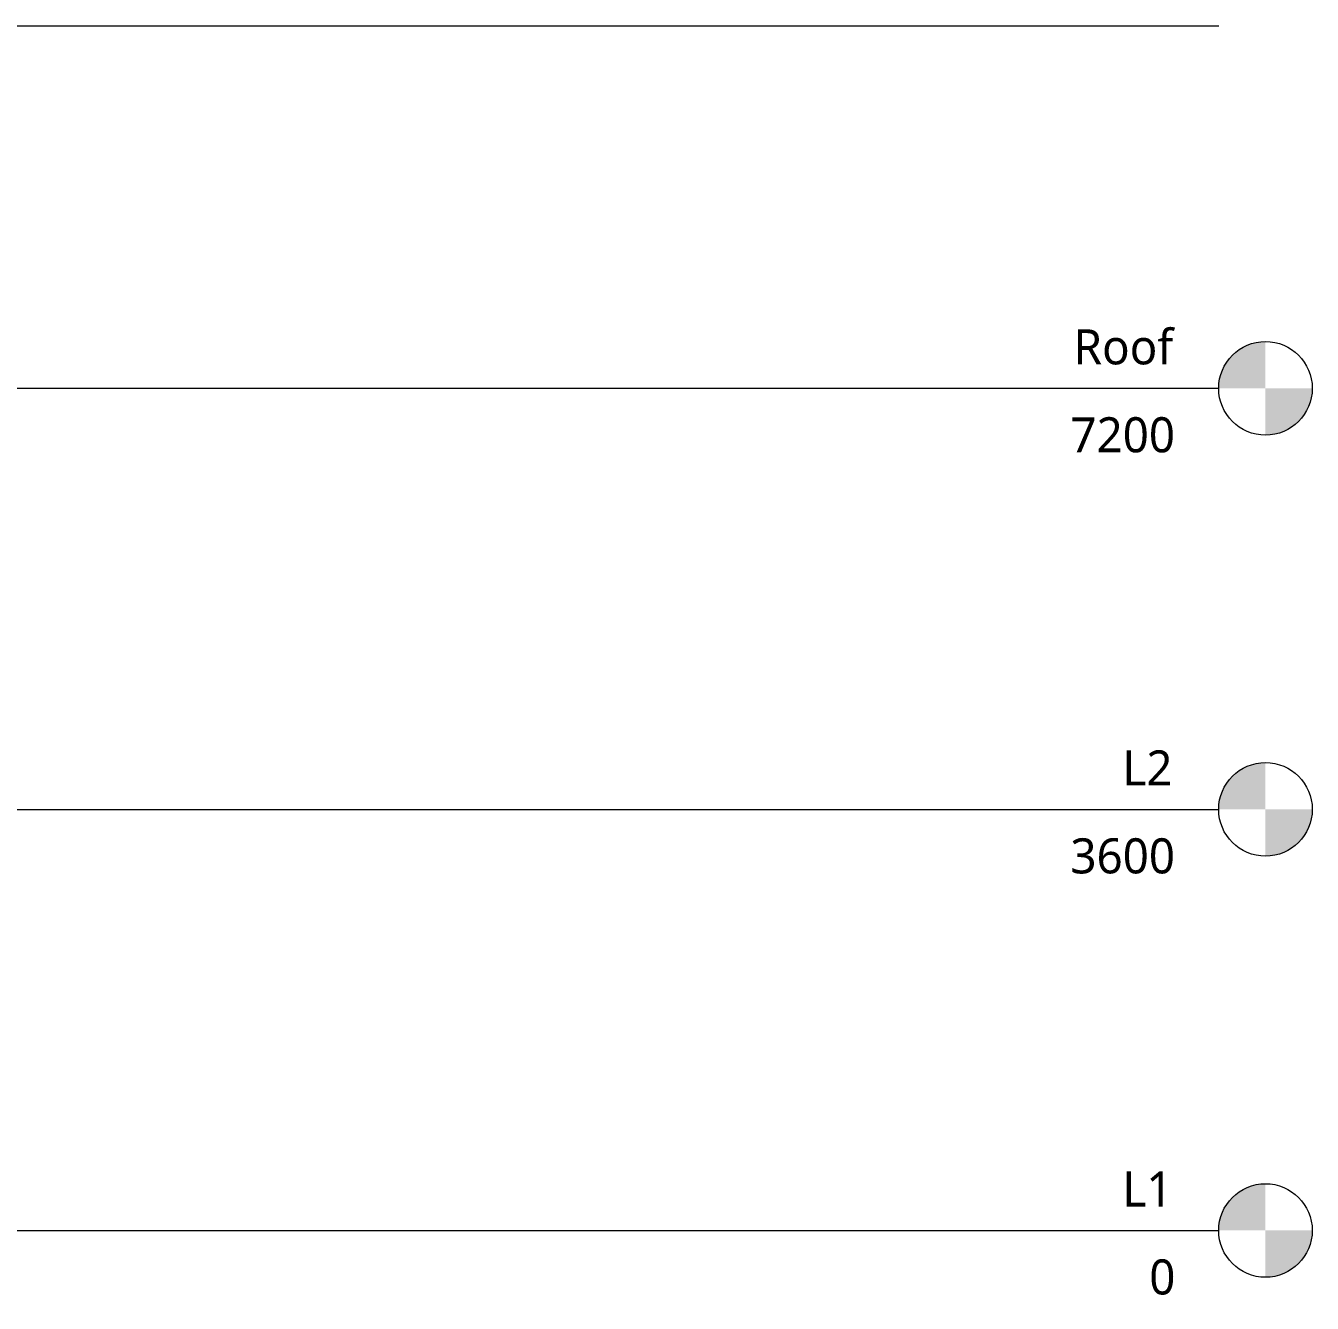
# Model space of a CAD drawing. Header units: millimetres. Extents: x -18254 to 14487, y -2297 to 13088.
# Drawn here: x 3488 to 14487, y -622 to 10300 of the extents above; entities that cross this region are included whole.
import ezdxf

# ---------------------------------------------------------------- set-up
doc = ezdxf.new("R2010")
doc.units = ezdxf.units.MM
doc.layers.add('Line', color=250, linetype='Continuous', lineweight=15)
doc.styles.add('Trebuchet MS', font='trebuc.ttf', dxfattribs={"height": 299.9999999999997})

# ---------------------------------------------------------------- blocks, each defined once
blk = doc.blocks.new('Level - M_Level Head - Circle-50818-Section 3')
at = {"layer": 'Line', "lineweight": 9}
h = blk.add_hatch(color=256, dxfattribs=at)
edge = h.paths.add_edge_path()
edge.add_line((14086.94434390444, 1.288203209421295e-12), (13686.94434390444, 1.288203209421295e-12))
edge.add_arc((14086.94434390444, -1.394048223685772e-13), 399.9999999999994, 90.00000000000028, 180.0000000000002, ccw=False)
edge.add_line((14086.94434390444, 399.9999999999997), (14086.94434390444, 1.307398633798584e-12))
h = blk.add_hatch(color=256, dxfattribs=at)
edge = h.paths.add_edge_path()
edge.add_line((14086.94434390444, -399.9999999999997), (14086.94434390444, -2.614797267597169e-12))
edge.add_line((14086.94434390444, -2.590844205840879e-12), (14486.94434390444, -2.590844205840879e-12))
edge.add_arc((14086.94434390444, -1.586231146433191e-13), 399.9999999999991, 269.99999999999994, 359.9999999999998, ccw=False)
blk.add_circle((14086.94434390444, 0), 400, dxfattribs=at)

msp = doc.modelspace()

# ---------------------------------------------------------------- linework, layer by layer
at = {"lineweight": 9}
for p, q in [((-18254.32625076003, 10300.00000000018), (13686.94434390445, 10300.00000000018)), ((-18254.32625076003, 7199.999999999877), (13686.94434390445, 7200.000000000094)), ((-18254.32625076003, 3599.999999999876), (13686.94434390445, 3600.000000000093)), ((-18254.32625076003, 0), (13686.94434390445, 0))]:
    msp.add_line(p, q, dxfattribs=at)

# ---------------------------------------------------------------- block references
for p in [(0, 7200.000000000089), (0, 3600.00000000009), (0, 0)]:
    msp.add_blockref('Level - M_Level Head - Circle-50818-Section 3', p, dxfattribs=at)

# ---------------------------------------------------------------- texts
at = {"lineweight": 9, "char_height": 299.9999999999997, "attachment_point": 1, "style": 'Trebuchet MS', "bg_fill": 3, "box_fill_scale": 1.25, "bg_fill_color": 256, "bg_fill_true_color": 13158600, "bg_fill_transparency": 0}
for s, insert, width in [('Roof', (12446.69825138875, 7704.698728997601), 1034.176874999999), ('7200', (12419.47119226563, 6952.86721265308), 1090.294999999999), ('L2', (12863.69825138875, 4104.698728997602), 529.1137499999994), ('3600', (12419.47119226563, 3352.867212653081), 1090.294999999999), ('L1', (12863.69825138875, 504.6987289975123), 529.1137499999994), ('0', (13093.47119226563, -247.1327873470086), 272.5737499999997)]:
    msp.add_mtext(s, dxfattribs=dict(at, insert=insert, width=width))

doc.saveas('drawing.dxf')
